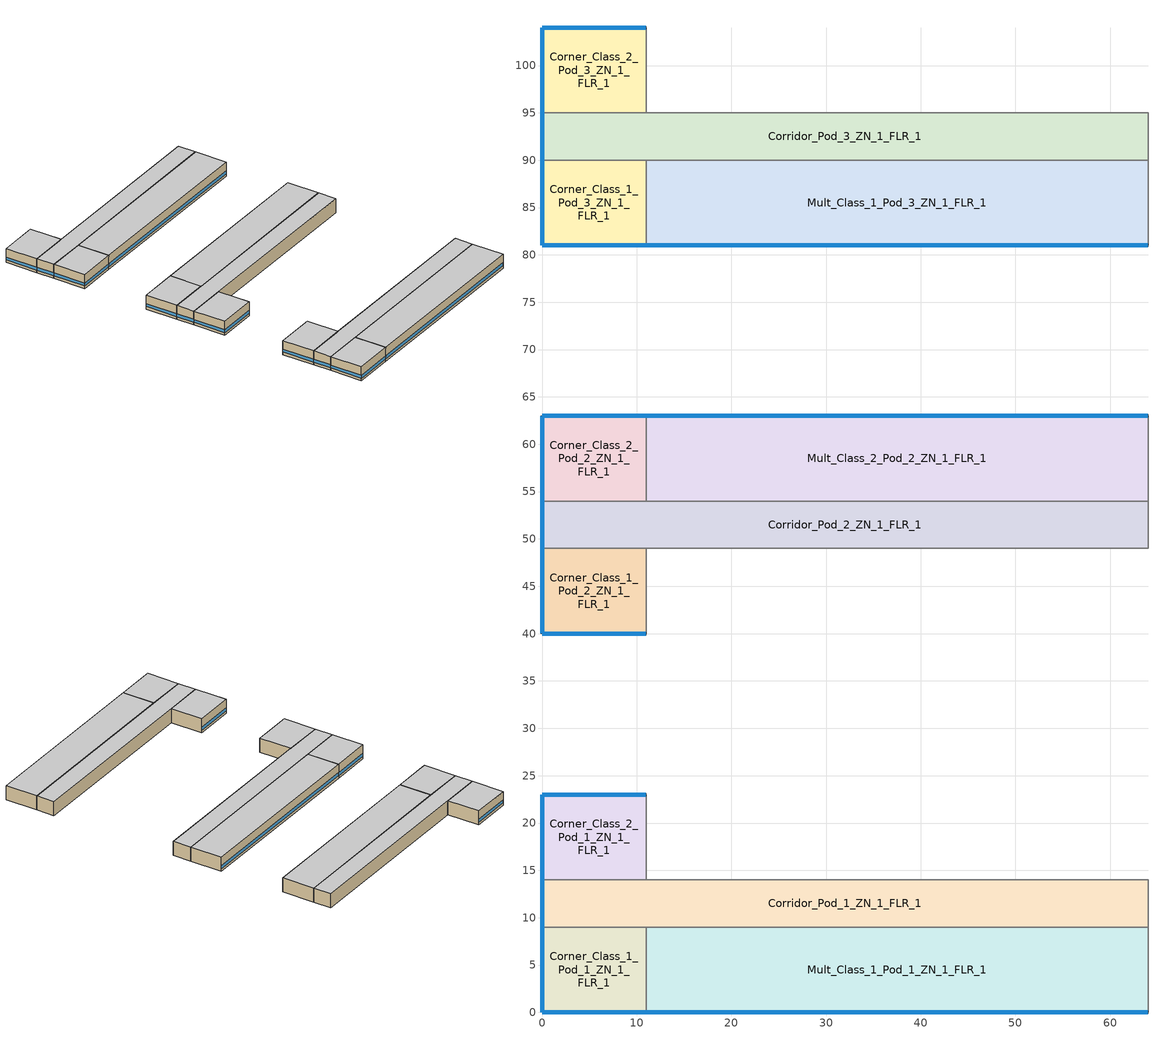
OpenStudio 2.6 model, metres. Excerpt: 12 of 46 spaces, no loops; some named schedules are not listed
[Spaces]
Mult_Class_2_Pod_2_ZN_1_FLR_1
 floor ground: 64,63 64,54 11,54 11,63 z0
 wall outside: 64,63 11,63 z0:4
 wall to Corner_Class_2_Pod_2_ZN_1_FLR_1: 11,63 11,54 z0:4
 wall to Corridor_Pod_2_ZN_1_FLR_1: 11,54 64,54 z0:4
 wall to Main_Corridor_ZN_1_FLR_1: 64,54 64,63 z0:4
 window: 63.97,63 11.03,63 z0.76:1.56
 ceiling to Mult_Class_2_Pod_2_ZN_1_FLR_2: 64,54 64,63 11,63 11,54 z4
Corner_Class_2_Pod_3_ZN_1_FLR_1
 floor ground: 11,104 11,95 0,95 0,104 z0
 wall outside: 11,104 0,104 0,95 z0:4
 wall to Corridor_Pod_3_ZN_1_FLR_1: 0,95 11,95 z0:4
 wall to Mult_Class_2_Pod_3_ZN_1_FLR_1: 11,95 11,104 z0:4
 window: 10.97,104 0.03,104 / 0,103.97 0,95.03 z0.76:1.57
 ceiling to Corner_Class_2_Pod_3_ZN_1_FLR_2: 11,95 11,104 0,104 0,95 z4
Mult_Class_1_Pod_1_ZN_1_FLR_1
 floor ground: 64,9 64,0 11,0 11,9 z0
 wall outside: 11,0 64,0 z0:4
 wall to Lobby_ZN_1_FLR_1: 64,0 64,9 z0:4
 wall to Corner_Class_1_Pod_1_ZN_1_FLR_1: 11,9 11,0 z0:4
 wall to Corridor_Pod_1_ZN_1_FLR_1: 64,9 11,9 z0:4
 window: 11.03,0 63.97,0 z0.76:1.56
 ceiling to Mult_Class_1_Pod_1_ZN_1_FLR_2: 64,0 64,9 11,9 11,0 z4
Corner_Class_1_Pod_1_ZN_1_FLR_1
 floor ground: 11,9 11,0 0,0 0,9 z0
 wall outside: 0,9 0,0 11,0 z0:4
 wall to Corridor_Pod_1_ZN_1_FLR_1: 11,9 0,9 z0:4
 window: 0.03,0 10.97,0 / 0,8.97 0,0.03 z0.76:1.57
 ceiling to Corner_Class_1_Pod_1_ZN_1_FLR_2: 11,0 11,9 0,9 0,0 z4
Corner_Class_1_Pod_2_ZN_1_FLR_1
 floor ground: 11,49 11,40 0,40 0,49 z0
 wall outside: 0,49 0,40 11,40 z0:4
 wall to Mult_Class_1_Pod_2_ZN_1_FLR_1: 11,40 11,49 z0:4
 wall to Corridor_Pod_2_ZN_1_FLR_1: 11,49 0,49 z0:4
 window: 0.03,40 10.97,40 / 0,48.97 0,40.03 z0.76:1.57
 ceiling to Corner_Class_1_Pod_2_ZN_1_FLR_2: 11,40 11,49 0,49 0,40 z4
Corridor_Pod_2_ZN_1_FLR_1
 floor ground: 64,54 64,49 0,49 0,54 z0
 wall outside: 0,54 0,49 z0:4
 wall to Corner_Class_2_Pod_2_ZN_1_FLR_1: 11,54 0,54 z0:4
 wall to Main_Corridor_ZN_1_FLR_1: 64,49 64,54 z0:4
 wall to Mult_Class_1_Pod_2_ZN_1_FLR_1: 11,49 64,49 z0:4
 window: 0,53.97 0,49.03 z0.76:1.57
 ceiling to Corridor_Pod_2_ZN_1_FLR_2: 64,49 64,54 0,54 0,49 z4
Corridor_Pod_1_ZN_1_FLR_1
 floor ground: 64,14 64,9 0,9 0,14 z0
 wall outside: 0,14 0,9 z0:4
 wall to Mult_Class_2_Pod_1_ZN_1_FLR_1: 64,14 11,14 z0:4
 wall to Corner_Class_2_Pod_1_ZN_1_FLR_1: 11,14 0,14 z0:4
 wall to Lobby_ZN_1_FLR_1: 64,9 64,14 z0:4
 window: 0,13.97 0,9.03 z0.76:1.57
 ceiling to Corridor_Pod_1_ZN_1_FLR_2: 64,9 64,14 0,14 0,9 z4
Corridor_Pod_3_ZN_1_FLR_1
 floor ground: 64,95 64,90 0,90 0,95 z0
 wall outside: 0,95 0,90 z0:4
 wall to Mult_Class_1_Pod_3_ZN_1_FLR_1: 11,90 64,90 z0:4
 wall to Bathrooms_ZN_1_FLR_1: 64,90 64,95 z0:4
 wall to Corner_Class_1_Pod_3_ZN_1_FLR_1: 0,90 11,90 z0:4
 wall to Mult_Class_2_Pod_3_ZN_1_FLR_1: 64,95 11,95 z0:4
 window: 0,94.97 0,90.03 z0.76:1.57
 ceiling to Corridor_Pod_3_ZN_1_FLR_2: 64,90 64,95 0,95 0,90 z4
Mult_Class_1_Pod_3_ZN_1_FLR_1
 floor ground: 64,90 64,81 11,81 11,90 z0
 wall outside: 11,81 64,81 z0:4
 wall to Corner_Class_1_Pod_3_ZN_1_FLR_1: 11,90 11,81 z0:4
 wall to Main_Corridor_ZN_1_FLR_1: 64,81 64,90 z0:4
 window: 11.03,81 63.97,81 z0.76:1.56
 ceiling to Mult_Class_1_Pod_3_ZN_1_FLR_2: 64,81 64,90 11,90 11,81 z4
Corner_Class_2_Pod_2_ZN_1_FLR_1
 floor ground: 11,63 11,54 0,54 0,63 z0
 wall outside: 11,63 0,63 0,54 z0:4
 window: 10.97,63 0.03,63 / 0,62.97 0,54.03 z0.76:1.57
 ceiling to Corner_Class_2_Pod_2_ZN_1_FLR_2: 11,54 11,63 0,63 0,54 z4
Corner_Class_2_Pod_1_ZN_1_FLR_1
 floor ground: 11,23 11,14 0,14 0,23 z0
 wall outside: 11,23 0,23 0,14 z0:4
 wall to Mult_Class_2_Pod_1_ZN_1_FLR_1: 11,14 11,23 z0:4
 window: 10.97,23 0.03,23 / 0,22.97 0,14.03 z0.76:1.57
 ceiling to Corner_Class_2_Pod_1_ZN_1_FLR_2: 11,14 11,23 0,23 0,14 z4
Corner_Class_1_Pod_3_ZN_1_FLR_1
 floor ground: 11,90 11,81 0,81 0,90 z0
 wall outside: 0,90 0,81 11,81 z0:4
 window: 0.03,81 10.97,81 / 0,89.97 0,81.03 z0.76:1.57
 ceiling to Corner_Class_1_Pod_3_ZN_1_FLR_2: 11,81 11,90 0,90 0,81 z4
[Site]
Kuujjuaq AP_QC_CAN: Latitude {deg}=58.1; Longitude {deg}=-68.417; Time Zone {hr}=-5; Elevation {m}=39.9; Terrain=City
[Building]
SecondarySchool-CAN_QC_Kuujjuaq.AP.719060_CWEC2016.epw created: 2018-10-11 19:23:10 +0000: North Axis {deg}=0; Default Construction Set=BTAP-Mass at hdd = 8550.0; Standards Number of Stories=2; Standards Number of Above Ground Stories=2; Standards Building Type=SecondarySchool
[ClimateZones]
Climate Zone Institution Name 1=ASHRAE; Climate Zone Document Name 1=ANSI/ASHRAE Standard 169; Climate Zone Document Year 1=2006; Climate Zone Institution Name 2=CEC; Climate Zone Document Name 2=California Climate Zone Descriptions; Climate Zone Document Year 2=1995
[Site:WaterMainsTemperature]
Calculation Method=Correlation; Annual Average Outdoor Air Temperature {C}=-3.825; Maximum Difference In Monthly Average Outdoor Air Temperatures {deltaC}=36
[Site:GroundTemperature:BuildingSurface]
19.527, 19.502, 19.536, 19.598, 20.002, 21.64, 22.225, 22.375, 21.449, 20.121, 19.802, 19.633
[SizingPeriod:DesignDay] Barometric Pressure {Pa}=100847; Sky Clearness=0; Rain Indicator=0; Snow Indicator=0; Day of Month=21; Daylight Saving Time Indicator=0; Humidity Indicating Type=Wetbulb; Dry-Bulb Temperature Range Modifier Type=DefaultMultipliers
Name | Maximum Dry-Bulb Temperature {C} | Daily Dry-Bulb Temperature Range {deltaC} | Humidity Indicating Conditions at Maximum Dry-Bulb | Wind Speed {m/s} | Wind Direction {deg} | Month | Day Type | Solar Model Indicator | ASHRAE Taub | ASHRAE Taud
Kuujjuaq AP Ann Htg 99.6% Condns DB | -36.2 | 0 | -36.2 | 2.2 | 220 | 1 | WinterDesignDay | ASHRAEClearSky
Kuujjuaq AP Ann Clg .4% Condns DB=>MWB | 24.1 | 10.3 | 16.2 | 4 | 210 | 7 | SummerDesignDay | ASHRAETau | 0.364 | 2.418
[Material:NoMass] Roughness=Smooth; Thermal Absorptance=0.9; Solar Absorptance=0.7
Name | Thermal Resistance {m2-K/W} | Visible Absorptance
Typical Carpet Pad | 0.21648 | 0.8
Typical Insulation 1 | 6.78179 | 0.7
Typical Insulation 2 | 5.19354 | 0.7
Typical Insulation 3 | 7.04224 | 0.7
Typical Carpet Pad 2 | 2.57255 | 0.8
Typical Carpet Pad 3 | 4.69593 | 0.8
Typical Insulation 4 | 0.624982 | 0.7
Typical Insulation 5 | 0.625 | 0.7
[Material]
Name | Roughness | Thickness {m} | Conductivity {W/m-K} | Density {kg/m3} | Specific Heat {J/kg-K} | Thermal Absorptance | Solar Absorptance | Visible Absorptance
100mm Normalweight concrete floor | MediumSmooth | 0.1016 | 2.31 | 2322 | 832
G01 13mm gypsum board | Smooth | 0.0127 | 0.16 | 800 | 1090 | 0.9 | 0.7 | 0.5
G05 25mm wood | MediumSmooth | 0.0254 | 0.15 | 608 | 1630 | 0.9 | 0.5 | 0.5
4 in. Normalweight Concrete Floor | MediumRough | 0.1016 | 2.31 | 2322 | 832 | 0.9 | 0.7 | 0.7
1IN Stucco | Smooth | 0.0253 | 0.6918 | 1858 | 837 | 0.9 | 0.7 | 0.92
8IN CONCRETE HW RefBldg | Rough | 0.2032 | 1.311 | 2240 | 836.8 | 0.9 | 0.7 | 0.7
1/2IN Gypsum | Smooth | 0.0127 | 0.16 | 784.9 | 830 | 0.9 | 0.4 | 0.4
Metal Roof Surface; F08 Metal surface | Smooth | 0.0008 | 45.28 | 7824 | 500 | 0.9 | 0.7 | 0.7
6 in. Normalweight Concrete Floor | MediumRough | 0.1524 | 2.31 | 2322 | 832 | 0.9 | 0.7 | 0.7
[Construction]
BTAP-Int-Floor: 100mm Normalweight concrete floor, Typical Carpet Pad
BTAP-Int-Wall: G01 13mm gypsum board, G01 13mm gypsum board
BTAP-Int-Ceiling: Typical Carpet Pad, 100mm Normalweight concrete floor
BTAP-Ext-DaylightDiffuser: SimpleGlazing
BTAP-Int-Door: G05 25mm wood
BTAP-Ext-Floor-Mass:U-0.142: Typical Insulation 1, 4 in. Normalweight Concrete Floor, Typical Carpet Pad
BTAP-Ext-Wall-Mass:U-0.183: 1IN Stucco, 8IN CONCRETE HW RefBldg, Typical Insulation 2, 1/2IN Gypsum
BTAP-Ext-Roof-Metal:U-0.142: Metal Roof Surface, Typical Insulation 3
BTAP-Grnd-Floor-Mass:U-0.379: 6 in. Normalweight Concrete Floor, Typical Carpet Pad 2
BTAP-Grnd-Roof-Mass:U-0.21: 6 in. Normalweight Concrete Floor, Typical Carpet Pad 3
BTAP-Ext-Door:U-1.6: F08 Metal surface, Typical Insulation 4
BTAP-Ext-OverHeadDoor:U-1.6: Typical Insulation 5
BTAP-Ext-DaylightDiffuser:U=0.160 SHGC=0.600: SimpleGlazing:U=0.160 SHGC=0.600
[DefaultConstructionSet]
BTAP-Mass at hdd = 8550.0: Default Exterior Surface Constructions=BTAP-Mass at hdd = 8550.0; Default Interior Surface Constructions=Default Surface Constructions 2; Default Ground Contact Surface Constructions=BTAP-Mass at hdd = 8550.0 1; Default Exterior SubSurface Constructions=BTAP-Mass at hdd = 8550.0; Default Interior SubSurface Constructions=Default Sub Surface Constructions 2; Interior Partition Construction=BTAP-Int-Door
[DefaultSurfaceConstructions]
Name | Floor Construction | Wall Construction | Roof Ceiling Construction
Default Surface Constructions 2 | BTAP-Int-Floor | BTAP-Int-Wall | BTAP-Int-Ceiling
BTAP-Mass at hdd = 8550.0 | BTAP-Ext-Floor-Mass:U-0.142 | BTAP-Ext-Wall-Mass:U-0.183 | BTAP-Ext-Roof-Metal:U-0.142
BTAP-Mass at hdd = 8550.0 1 | BTAP-Grnd-Floor-Mass:U-0.379 | BTAP-Grnd-Roof-Mass:U-0.21 | BTAP-Grnd-Roof-Mass:U-0.21
[DefaultSubSurfaceConstructions]
Name | Fixed Window Construction | Operable Window Construction | Door Construction | Glass Door Construction | Overhead Door Construction | Skylight Construction | Tubular Daylight Dome Construction | Tubular Daylight Diffuser Construction
Default Sub Surface Constructions 2 | BTAP-Ext-DaylightDiffuser | BTAP-Ext-DaylightDiffuser | BTAP-Int-Door
BTAP-Mass at hdd = 8550.0 | BTAP-Ext-DaylightDiffuser:U=0.160 SHGC=0.600 | BTAP-Ext-DaylightDiffuser:U=0.160 SHGC=0.600 | BTAP-Ext-Door:U-1.6 | BTAP-Ext-DaylightDiffuser:U=0.160 SHGC=0.600 | BTAP-Ext-OverHeadDoor:U-1.6 | BTAP-Ext-DaylightDiffuser:U=0.160 SHGC=0.600 | BTAP-Ext-DaylightDiffuser:U=0.160 SHGC=0.600 | BTAP-Ext-DaylightDiffuser:U=0.160 SHGC=0.600
[WindowMaterial:SimpleGlazingSystem] Solar Heat Gain Coefficient=0.6; Visible Transmittance=0.21
Name | U-Factor {W/m2-K}
SimpleGlazing | 2.2
SimpleGlazing:U=0.160 SHGC=0.600 | 1.6
[Space] Building Story=Building Story 1; Part of Total Floor Area=Yes
Name | Space Type | Thermal Zone
Corner_Class_1_Pod_2_ZN_1_FLR_1 | Space Function Classroom/lecture/training | Sp-Corner_Class_1_Pod_2_ZN_1_FLR_1 Sys-3 Flr-1 Sch-D HPlcmt-south ZN
Mult_Class_2_Pod_2_ZN_1_FLR_1 | Space Function Classroom/lecture/training | Sp-Mult_Class_2_Pod_2_ZN_1_FLR_1 Sys-3 Flr-1 Sch-D HPlcmt-north ZN
Mult_Class_1_Pod_3_ZN_1_FLR_1 | Space Function Classroom/lecture/training | Sp-Mult_Class_1_Pod_3_ZN_1_FLR_1 Sys-3 Flr-1 Sch-D HPlcmt-south ZN
Mult_Class_1_Pod_1_ZN_1_FLR_1 | Space Function Classroom/lecture/training | Sp-Mult_Class_1_Pod_1_ZN_1_FLR_1 Sys-3 Flr-1 Sch-D HPlcmt-south ZN
Corridor_Pod_1_ZN_1_FLR_1 | Space Function Corr. >= 2.4m wide-sch-D | Sp-Corridor_Pod_1_ZN_1_FLR_1 Sys-3 Flr-1 Sch-D HPlcmt-west ZN
Corner_Class_2_Pod_3_ZN_1_FLR_1 | Space Function Classroom/lecture/training | Sp-Corner_Class_2_Pod_3_ZN_1_FLR_1 Sys-3 Flr-1 Sch-D HPlcmt-north ZN
Corner_Class_1_Pod_1_ZN_1_FLR_1 | Space Function Classroom/lecture/training | Sp-Corner_Class_1_Pod_1_ZN_1_FLR_1 Sys-3 Flr-1 Sch-D HPlcmt-south ZN
Corridor_Pod_3_ZN_1_FLR_1 | Space Function Corr. >= 2.4m wide-sch-D | Sp-Corridor_Pod_3_ZN_1_FLR_1 Sys-3 Flr-1 Sch-D HPlcmt-west ZN
Corridor_Pod_2_ZN_1_FLR_1 | Space Function Corr. >= 2.4m wide-sch-D | Sp-Corridor_Pod_2_ZN_1_FLR_1 Sys-3 Flr-1 Sch-D HPlcmt-west ZN
Corner_Class_2_Pod_1_ZN_1_FLR_1 | Space Function Classroom/lecture/training | Sp-Corner_Class_2_Pod_1_ZN_1_FLR_1 Sys-3 Flr-1 Sch-D HPlcmt-north ZN
Corner_Class_1_Pod_3_ZN_1_FLR_1 | Space Function Classroom/lecture/training | Sp-Corner_Class_1_Pod_3_ZN_1_FLR_1 Sys-3 Flr-1 Sch-D HPlcmt-south ZN
Corner_Class_2_Pod_2_ZN_1_FLR_1 | Space Function Classroom/lecture/training | Sp-Corner_Class_2_Pod_2_ZN_1_FLR_1 Sys-3 Flr-1 Sch-D HPlcmt-north ZN
[BuildingStory]
Building Story 1: Nominal Z Coordinate {m}=0
[SpaceType] Standards Building Type=Space Function
Name | Default Schedule Set | Design Specification Outdoor Air Object | Standards Space Type
Space Function Classroom/lecture/training | Space Function Classroom/lecture/training Schedule Set | Space Function Classroom/lecture/training Ventilation | Classroom/lecture/training
Space Function Corr. >= 2.4m wide-sch-D | Space Function Corr. >= 2.4m wide-sch-D Schedule Set | Space Function Corr. >= 2.4m wide-sch-D Ventilation | Corr. >= 2.4m wide-sch-D
[People:Definition] Number of People Calculation Method=People/Area; Fraction Radiant=0.3
Name | People per Space Floor Area {person/m2}
Space Function Classroom/lecture/training People Definition | 0.133365
Space Function Corr. >= 2.4m wide-sch-D People Definition | 0.0100104
[People] Work Efficiency Schedule=Work Efficiency Schedule; Clothing Insulation Schedule=Clothing Schedule; Air Velocity Schedule=Air Velocity Schedule; Multiplier=1
Name | People Definition | Space or SpaceType
Space Function Classroom/lecture/training People | Space Function Classroom/lecture/training People Definition | Space Function Classroom/lecture/training
Space Function Corr. >= 2.4m wide-sch-D People | Space Function Corr. >= 2.4m wide-sch-D People Definition | Space Function Corr. >= 2.4m wide-sch-D
[Lights:Definition] Design Level Calculation Method=Watts/Area; Fraction Radiant=0.5; Fraction Visible=0.2
Name | Watts per Space Floor Area {W/m2}
Space Function Classroom/lecture/training Lights Definition | 11.9699
Space Function Corr. >= 2.4m wide-sch-D Lights Definition | 7.09994
[Lights] Fraction Replaceable=1
Name | Lights Definition | Space or SpaceType
Space Function Classroom/lecture/training Lights | Space Function Classroom/lecture/training Lights Definition | Space Function Classroom/lecture/training
Space Function Corr. >= 2.4m wide-sch-D Lights | Space Function Corr. >= 2.4m wide-sch-D Lights Definition | Space Function Corr. >= 2.4m wide-sch-D
[ElectricEquipment:Definition]
Space Function Classroom/lecture/training Elec Equip Definition: Design Level Calculation Method=Watts/Area; Watts per Space Floor Area {W/m2}=4.99996; Fraction Radiant=0.5
[ElectricEquipment]
Space Function Classroom/lecture/training Elec Equip: Electric Equipment Definition=Space Function Classroom/lecture/training Elec Equip Definition; Space or SpaceType=Space Function Classroom/lecture/training
[DesignSpecification:OutdoorAir] Outdoor Air Method=Sum; Outdoor Air Flow per Person {m3/s-person}=0; Outdoor Air Flow Rate {m3/s}=0; Outdoor Air Flow Air Changes per Hour {1/hr}=0
Name | Outdoor Air Flow per Floor Area {m3/s-m2}
Space Function Classroom/lecture/training Ventilation | 0.00278384
Space Function Corr. >= 2.4m wide-sch-D Ventilation | 0.0003048
[DefaultScheduleSet] Number of People Schedule=NECB-D-Occupancy; People Activity Level Schedule=NECB-Activity; Lighting Schedule=NECB-D-Lighting; Electric Equipment Schedule=NECB-D-Electric-Equipment; Infiltration Schedule=Always On
Space Function Classroom/lecture/training Schedule Set; Space Function Corr. >= 2.4m wide-sch-D Schedule Set
[ThermostatSetpoint:DualSetpoint] Heating Setpoint Temperature Schedule=NECB-D-Thermostat Setpoint-Heating; Cooling Setpoint Temperature Schedule=NECB-D-Thermostat Setpoint-Cooling
Space Function Classroom/lecture/training Thermostat 25; Space Function Classroom/lecture/training Thermostat 26; Space Function Classroom/lecture/training Thermostat 27; Space Function Classroom/lecture/training Thermostat 29; Space Function Corr. >= 2.4m wide-sch-D Thermostat 9; Space Function Corr. >= 2.4m wide-sch-D Thermostat 10; Space Function Corr. >= 2.4m wide-sch-D Thermostat 11; Space Function Classroom/lecture/training Thermostat 31; Space Function Classroom/lecture/training Thermostat 32; Space Function Classroom/lecture/training Thermostat 33; Space Function Classroom/lecture/training Thermostat 34; Space Function Classroom/lecture/training Thermostat 36
[SpaceInfiltration:DesignFlowRate] Schedule=Always On Discrete; Design Flow Rate Calculation Method=Flow/ExteriorArea; Flow per Exterior Surface Area {m3/s-m2}=0.00025; Constant Term Coefficient=0; Temperature Term Coefficient=0; Velocity Term Coefficient=0.224; Velocity Squared Term Coefficient=0
Name | Space or SpaceType
Corner_Class_1_Pod_1_ZN_1_FLR_1 Infiltration | Corner_Class_1_Pod_1_ZN_1_FLR_1
Corner_Class_1_Pod_2_ZN_1_FLR_1 Infiltration | Corner_Class_1_Pod_2_ZN_1_FLR_1
Corner_Class_1_Pod_3_ZN_1_FLR_1 Infiltration | Corner_Class_1_Pod_3_ZN_1_FLR_1
Corner_Class_2_Pod_1_ZN_1_FLR_1 Infiltration | Corner_Class_2_Pod_1_ZN_1_FLR_1
Corner_Class_2_Pod_2_ZN_1_FLR_1 Infiltration | Corner_Class_2_Pod_2_ZN_1_FLR_1
Corner_Class_2_Pod_3_ZN_1_FLR_1 Infiltration | Corner_Class_2_Pod_3_ZN_1_FLR_1
Corridor_Pod_1_ZN_1_FLR_1 Infiltration | Corridor_Pod_1_ZN_1_FLR_1
Corridor_Pod_2_ZN_1_FLR_1 Infiltration | Corridor_Pod_2_ZN_1_FLR_1
Corridor_Pod_3_ZN_1_FLR_1 Infiltration | Corridor_Pod_3_ZN_1_FLR_1
Mult_Class_1_Pod_1_ZN_1_FLR_1 Infiltration | Mult_Class_1_Pod_1_ZN_1_FLR_1
Mult_Class_1_Pod_3_ZN_1_FLR_1 Infiltration | Mult_Class_1_Pod_3_ZN_1_FLR_1
Mult_Class_2_Pod_2_ZN_1_FLR_1 Infiltration | Mult_Class_2_Pod_2_ZN_1_FLR_1
[ThermalZone] Use Ideal Air Loads=No
Name | Thermostat
Sp-Corner_Class_2_Pod_1_ZN_1_FLR_1 Sys-3 Flr-1 Sch-D HPlcmt-north ZN | Space Function Classroom/lecture/training Thermostat 25
Sp-Corner_Class_2_Pod_2_ZN_1_FLR_1 Sys-3 Flr-1 Sch-D HPlcmt-north ZN | Space Function Classroom/lecture/training Thermostat 26
Sp-Corner_Class_2_Pod_3_ZN_1_FLR_1 Sys-3 Flr-1 Sch-D HPlcmt-north ZN | Space Function Classroom/lecture/training Thermostat 27
Sp-Mult_Class_2_Pod_2_ZN_1_FLR_1 Sys-3 Flr-1 Sch-D HPlcmt-north ZN | Space Function Classroom/lecture/training Thermostat 29
Sp-Corridor_Pod_1_ZN_1_FLR_1 Sys-3 Flr-1 Sch-D HPlcmt-west ZN | Space Function Corr. >= 2.4m wide-sch-D Thermostat 9
Sp-Corridor_Pod_2_ZN_1_FLR_1 Sys-3 Flr-1 Sch-D HPlcmt-west ZN | Space Function Corr. >= 2.4m wide-sch-D Thermostat 10
Sp-Corridor_Pod_3_ZN_1_FLR_1 Sys-3 Flr-1 Sch-D HPlcmt-west ZN | Space Function Corr. >= 2.4m wide-sch-D Thermostat 11
Sp-Corner_Class_1_Pod_1_ZN_1_FLR_1 Sys-3 Flr-1 Sch-D HPlcmt-south ZN | Space Function Classroom/lecture/training Thermostat 31
Sp-Corner_Class_1_Pod_2_ZN_1_FLR_1 Sys-3 Flr-1 Sch-D HPlcmt-south ZN | Space Function Classroom/lecture/training Thermostat 32
Sp-Corner_Class_1_Pod_3_ZN_1_FLR_1 Sys-3 Flr-1 Sch-D HPlcmt-south ZN | Space Function Classroom/lecture/training Thermostat 33
Sp-Mult_Class_1_Pod_1_ZN_1_FLR_1 Sys-3 Flr-1 Sch-D HPlcmt-south ZN | Space Function Classroom/lecture/training Thermostat 34
Sp-Mult_Class_1_Pod_3_ZN_1_FLR_1 Sys-3 Flr-1 Sch-D HPlcmt-south ZN | Space Function Classroom/lecture/training Thermostat 36
[HeatExchanger:AirToAir:SensibleAndLatent] Availability Schedule=Always On Discrete; Nominal Supply Air Flow Rate {m3/s}=autosize; Sensible Effectiveness at 100% Heating Air Flow=0.5; Latent Effectiveness at 100% Heating Air Flow=0.5; Sensible Effectiveness at 75% Heating Air Flow=0.5; Latent Effectiveness at 75% Heating Air Flow=0.5; Sensible Effectiveness at 100% Cooling Air Flow=0.5; Latent Effectiveness at 100% Cooling Air Flow=0.5; Sensible Effectiveness at 75% Cooling Air Flow=0.5; Latent Effectiveness at 75% Cooling Air Flow=0.5; Supply Air Outlet Temperature Control=Yes; Heat Exchanger Type=Rotary; Frost Control Type=ExhaustOnly; Threshold Temperature {C}=-23.3; Initial Defrost Time Fraction=0.167; Rate of Defrost Time Fraction Increase {1/K}=1.44; Economizer Lockout=Yes
Name | Nominal Electric Power {W}
Sp-Auditorium_ZN_1_FLR_1 Sys-3 Flr-1 Sch-C HPlcmt-north ZN NECB System 3 PSZ ERV | 2966.94
Sp-Gym_ZN_1_FLR_1 Sys-3 Flr-1 Sch-B HPlcmt-core ZN NECB System 3 PSZ ERV | 2210.7
[SetpointManager:OutdoorAirPretreat] Minimum Setpoint Temperature {C}=-99; Maximum Setpoint Temperature {C}=99; Minimum Setpoint Humidity Ratio {kgWater/kgDryAir}=1e-05; Maximum Setpoint Humidity Ratio {kgWater/kgDryAir}=1
Setpoint Manager Outdoor Air Pretreat 1; Setpoint Manager Outdoor Air Pretreat 2
[AvailabilityManager:NightCycle] Control Type=CycleOnAny; Thermostat Tolerance {deltaC}=1; Cycling Run Time {s}=3600
Availability Manager Night Cycle 1; Availability Manager Night Cycle 2; Availability Manager Night Cycle 3; Availability Manager Night Cycle 4; Availability Manager Night Cycle 5; Availability Manager Night Cycle 6; Availability Manager Night Cycle 7; Availability Manager Night Cycle 8; Availability Manager Night Cycle 9; Availability Manager Night Cycle 10; Availability Manager Night Cycle 11; Availability Manager Night Cycle 12; Availability Manager Night Cycle 13; Availability Manager Night Cycle 14; Availability Manager Night Cycle 15; Availability Manager Night Cycle 16; Availability Manager Night Cycle 17; Availability Manager Night Cycle 18; Availability Manager Night Cycle 19; Availability Manager Night Cycle 20; Availability Manager Night Cycle 21; Availability Manager Night Cycle 22; Availability Manager Night Cycle 23; Availability Manager Night Cycle 24; Availability Manager Night Cycle 25; Availability Manager Night Cycle 26; Availability Manager Night Cycle 27; Availability Manager Night Cycle 28; Availability Manager Night Cycle 29; Availability Manager Night Cycle 30; Availability Manager Night Cycle 31; Availability Manager Night Cycle 32; Availability Manager Night Cycle 33; Availability Manager Night Cycle 34; Availability Manager Night Cycle 35; Availability Manager Night Cycle 36
